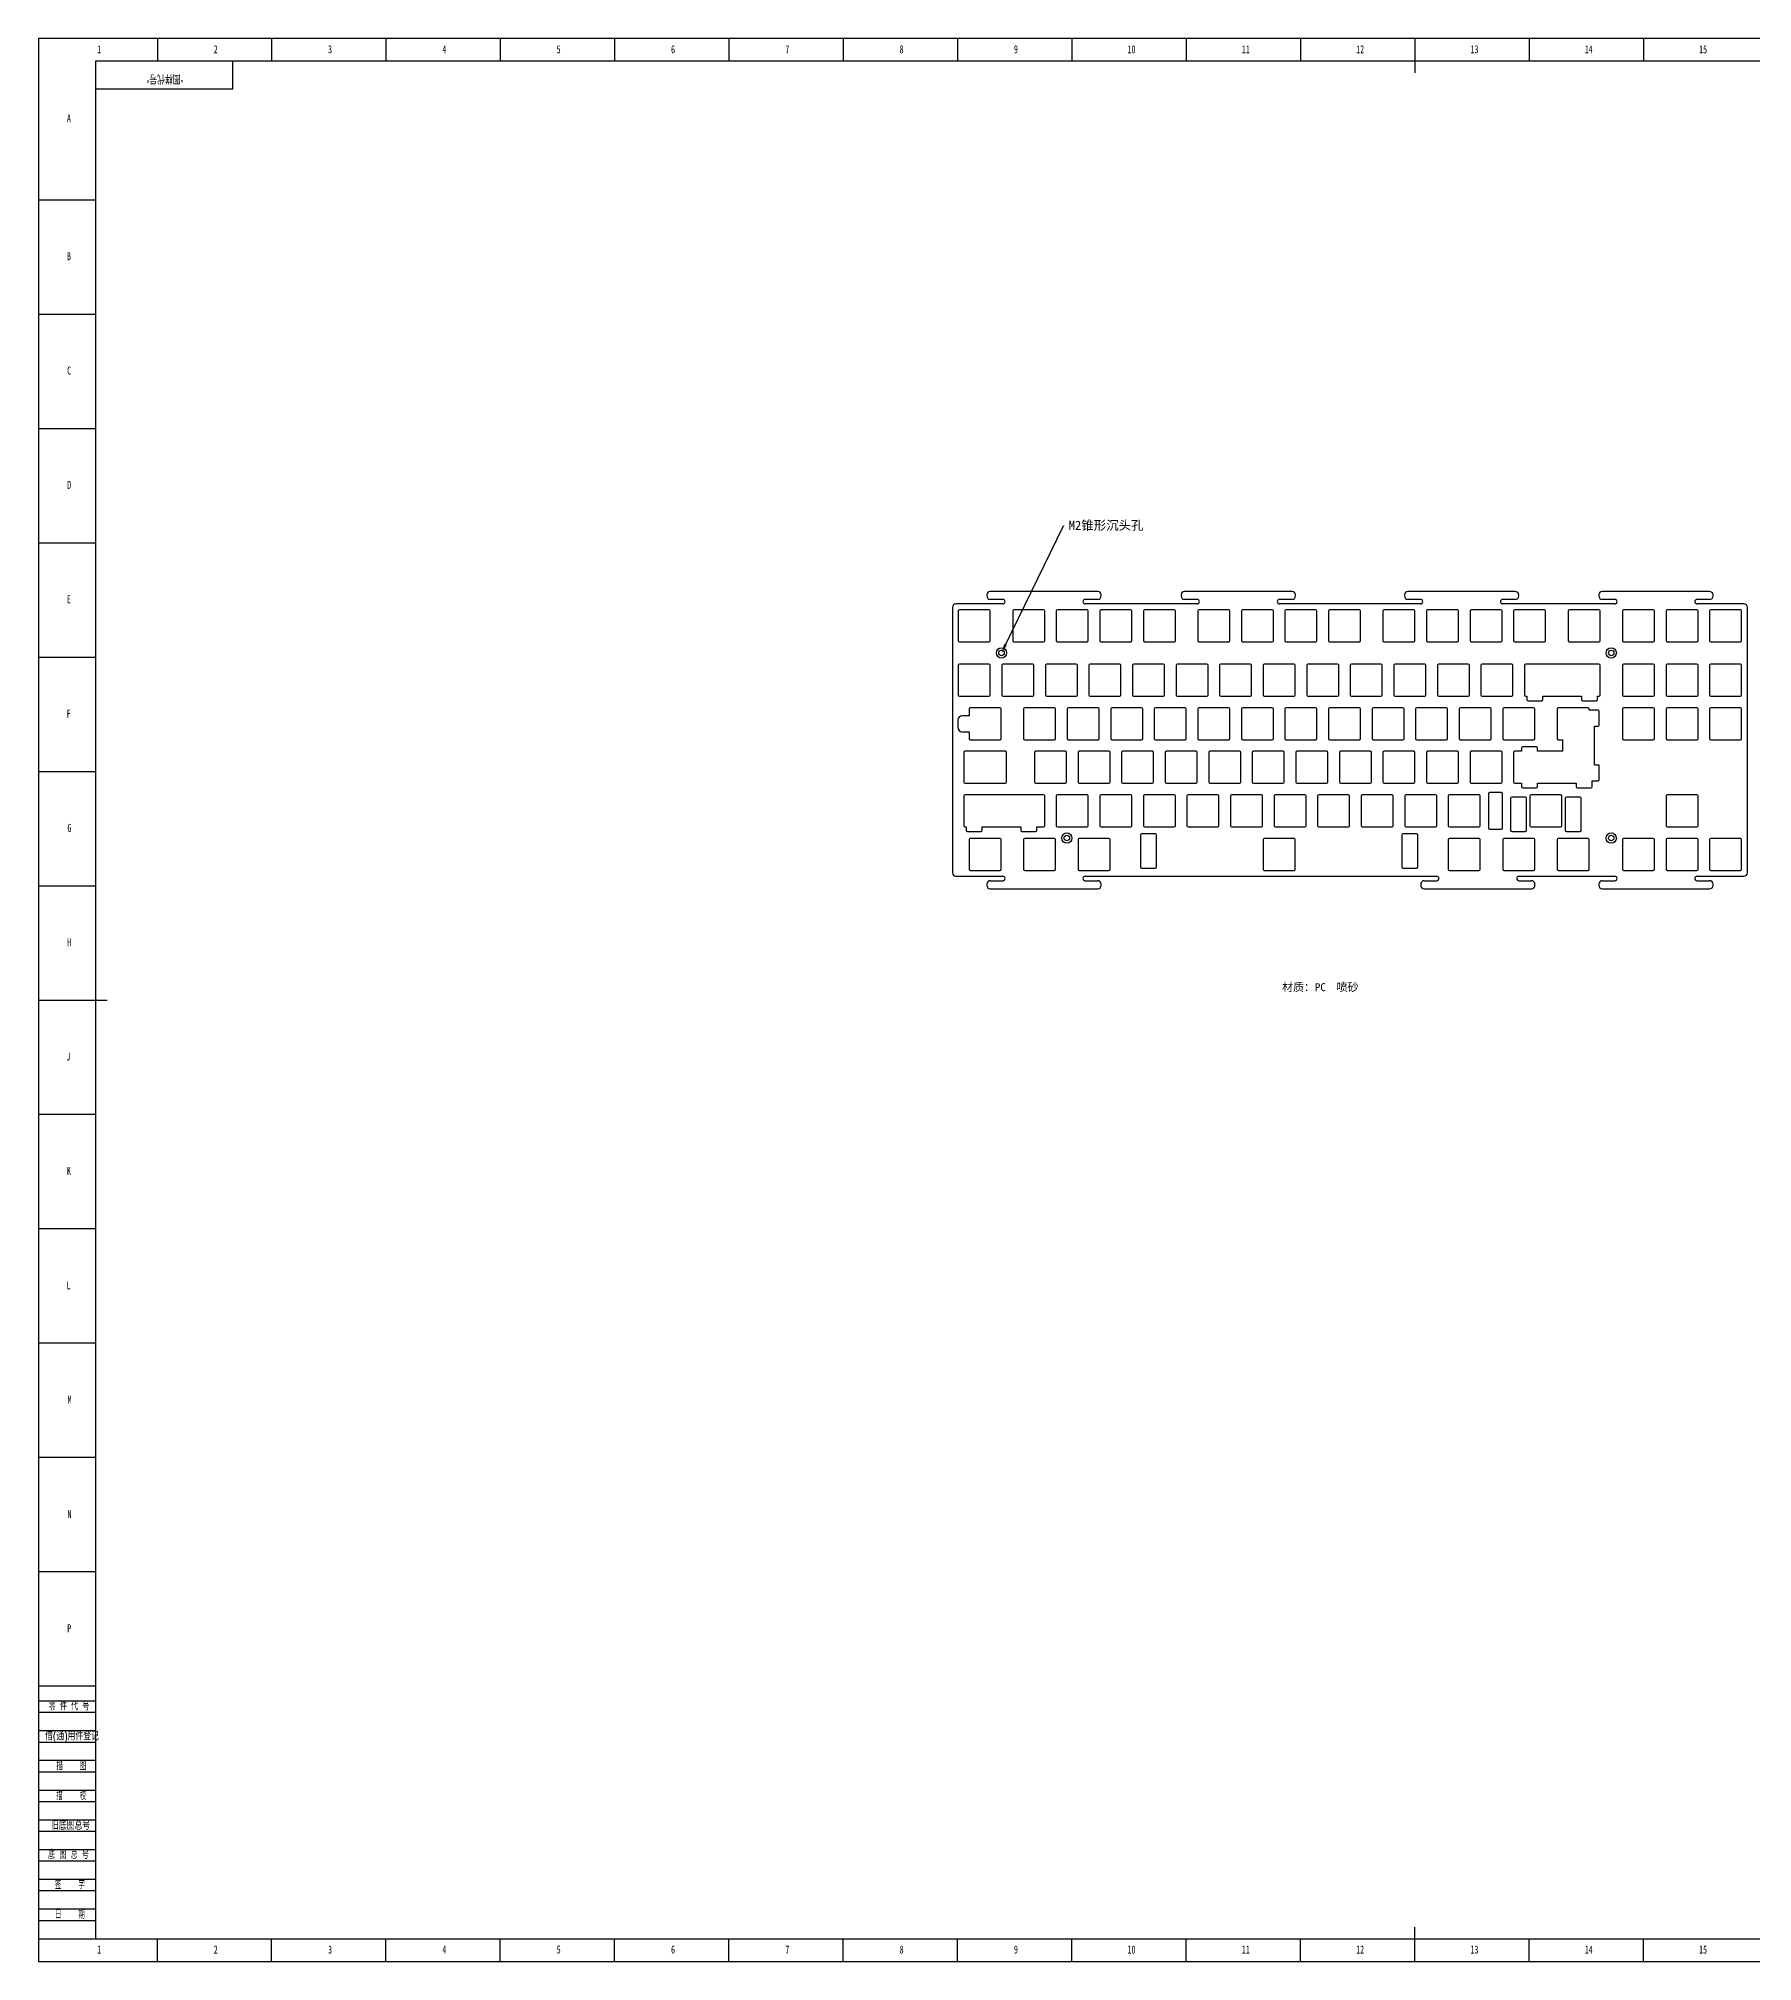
# Model space of a CAD drawing. Header units: millimetres. Extents: x 0 to 1189, y 0 to 841.
# Drawn here: x 0 to 750, y 0 to 841 of the extents above; entities that cross this region are included whole.
import ezdxf
from ezdxf import colors
from ezdxf.entities.mleader import LeaderData, LeaderLine
from ezdxf.math import Vec2, Vec3

# ---------------------------------------------------------------- set-up
doc = ezdxf.new("R2010")
doc.units = ezdxf.units.MM
for name, color, linetype in [('10', 7, 'Continuous'), ('5', 7, 'Continuous'), ('9', 7, 'Continuous'), ('SLD-0', 7, 'Continuous')]:
    doc.layers.add(name, color=color, linetype=linetype)
doc.styles.add('SLDTEXTSTYLE0', font='TXT', dxfattribs={"width": 0.7, "bigfont": 'bigfont'})
doc.styles.add('SLDTEXTSTYLE2', font='TXT', dxfattribs={"width": 0.614286, "bigfont": 'bigfont'})
doc.styles.add('SLDTEXTSTYLE4', font='TXT', dxfattribs={"width": 0.566667, "bigfont": 'bigfont'})
doc.styles.add('SLDTEXTSTYLE5', font='TXT', dxfattribs={"width": 0.7})

msp = doc.modelspace()

# ---------------------------------------------------------------- linework, layer by layer
at = {"color": 7, "linetype": 'Continuous', "lineweight": 25}
for p, q in [((414.8, 597.69), (414.8, 597.19)), ((463.3, 599.19), (416.3, 599.19)), ((464.8, 597.19), (464.8, 597.69)), ((499.8, 597.69), (499.8, 597.19)), ((548.3, 599.19), (501.3, 599.19)), ((549.8, 597.19), (549.8, 597.69)), ((597.46, 597.69), (597.46, 597.19)), ((645.96, 599.19), (598.96, 599.19)), ((647.46, 597.19), (647.46, 597.69)), ((682.46, 597.69), (682.46, 597.19)), ((730.96, 599.19), (683.96, 599.19)), ((732.46, 597.19), (732.46, 597.69)), ((399.8, 592.21), (399.8, 476.15)), ((421.81, 593.71), (401.3, 593.71)), ((402.32, 590.69), (402.32, 577.69)), ((415.82, 591.19), (402.82, 591.19)), ((421.81, 595.69), (416.3, 595.69)), ((416.32, 577.69), (416.32, 590.69)), ((426.13, 590.69), (426.13, 577.69)), ((439.63, 591.19), (426.63, 591.19)), ((440.13, 577.69), (440.13, 590.69)), ((445.18, 590.69), (445.18, 577.69)), ((458.68, 591.19), (445.68, 591.19)), ((463.3, 595.69), (457.79, 595.69)), ((506.81, 593.71), (457.79, 593.71)), ((459.18, 577.69), (459.18, 590.69)), ((464.23, 590.69), (464.23, 577.69)), ((477.73, 591.19), (464.73, 591.19)), ((478.23, 577.69), (478.23, 590.69)), ((483.28, 590.69), (483.28, 577.69)), ((496.78, 591.19), (483.78, 591.19)), ((497.28, 577.69), (497.28, 590.69)), ((506.81, 595.69), (501.3, 595.69)), ((507.1, 590.69), (507.1, 577.69)), ((520.6, 591.19), (507.6, 591.19)), ((521.1, 577.69), (521.1, 590.69)), ((526.15, 590.69), (526.15, 577.69)), ((539.65, 591.19), (526.65, 591.19)), ((540.15, 577.69), (540.15, 590.69)), ((548.3, 595.69), (542.79, 595.69)), ((604.47, 593.71), (542.79, 593.71)), ((545.2, 590.69), (545.2, 577.69)), ((558.7, 591.19), (545.7, 591.19)), ((559.2, 577.69), (559.2, 590.69)), ((564.25, 590.69), (564.25, 577.69)), ((577.75, 591.19), (564.75, 591.19)), ((578.25, 577.69), (578.25, 590.69)), ((588.06, 590.69), (588.06, 577.69)), ((601.56, 591.19), (588.56, 591.19)), ((604.47, 595.69), (598.96, 595.69)), ((602.06, 577.69), (602.06, 590.69)), ((607.11, 590.69), (607.11, 577.69)), ((620.61, 591.19), (607.61, 591.19)), ((621.11, 577.69), (621.11, 590.69)), ((626.16, 590.69), (626.16, 577.69)), ((639.66, 591.19), (626.66, 591.19)), ((640.16, 577.69), (640.16, 590.69)), ((645.96, 595.69), (640.45, 595.69)), ((689.47, 593.71), (640.45, 593.71)), ((645.21, 590.69), (645.21, 577.69)), ((658.71, 591.19), (645.71, 591.19)), ((659.21, 577.69), (659.21, 590.69)), ((669.02, 590.69), (669.02, 577.69)), ((682.52, 591.19), (669.52, 591.19)), ((683.02, 577.69), (683.02, 590.69)), ((689.47, 595.69), (683.96, 595.69)), ((692.83, 590.69), (692.83, 577.69)), ((706.33, 591.19), (693.33, 591.19)), ((706.83, 577.69), (706.83, 590.69)), ((711.88, 590.69), (711.88, 577.69)), ((725.38, 591.19), (712.38, 591.19)), ((730.96, 595.69), (725.45, 595.69)), ((745.96, 593.71), (725.45, 593.71)), ((725.88, 577.69), (725.88, 590.69)), ((730.93, 590.69), (730.93, 577.69)), ((744.43, 591.19), (731.43, 591.19)), ((744.93, 577.69), (744.93, 590.69)), ((747.46, 476.15), (747.46, 592.21)), ((402.82, 577.19), (415.82, 577.19)), ((426.63, 577.19), (439.63, 577.19)), ((445.68, 577.19), (458.68, 577.19)), ((464.73, 577.19), (477.73, 577.19)), ((483.78, 577.19), (496.78, 577.19)), ((507.6, 577.19), (520.6, 577.19)), ((526.65, 577.19), (539.65, 577.19)), ((545.7, 577.19), (558.7, 577.19)), ((564.75, 577.19), (577.75, 577.19)), ((588.56, 577.19), (601.56, 577.19)), ((607.61, 577.19), (620.61, 577.19)), ((626.66, 577.19), (639.66, 577.19)), ((645.71, 577.19), (658.71, 577.19)), ((669.52, 577.19), (682.52, 577.19)), ((693.33, 577.19), (706.33, 577.19)), ((712.38, 577.19), (725.38, 577.19)), ((731.43, 577.19), (744.43, 577.19)), ((402.32, 566.88), (402.32, 553.88)), ((415.82, 567.38), (402.82, 567.38)), ((416.32, 553.88), (416.32, 566.88)), ((421.37, 566.88), (421.37, 553.88)), ((434.87, 567.38), (421.87, 567.38)), ((435.37, 553.88), (435.37, 566.88)), ((440.42, 566.88), (440.42, 553.88)), ((453.92, 567.38), (440.92, 567.38)), ((454.42, 553.88), (454.42, 566.88)), ((459.47, 566.88), (459.47, 553.88)), ((472.97, 567.38), (459.97, 567.38)), ((473.47, 553.88), (473.47, 566.88)), ((478.52, 566.88), (478.52, 553.88)), ((492.02, 567.38), (479.02, 567.38)), ((492.52, 553.88), (492.52, 566.88)), ((497.57, 566.88), (497.57, 553.88)), ((511.07, 567.38), (498.07, 567.38)), ((511.57, 553.88), (511.57, 566.88)), ((516.62, 566.88), (516.62, 553.88)), ((530.12, 567.38), (517.12, 567.38)), ((530.62, 553.88), (530.62, 566.88)), ((535.67, 566.88), (535.67, 553.88)), ((549.17, 567.38), (536.17, 567.38)), ((549.67, 553.88), (549.67, 566.88)), ((554.72, 566.88), (554.72, 553.88)), ((568.22, 567.38), (555.22, 567.38)), ((568.72, 553.88), (568.72, 566.88)), ((573.77, 566.88), (573.77, 553.88)), ((587.27, 567.38), (574.27, 567.38)), ((587.77, 553.88), (587.77, 566.88)), ((592.82, 566.88), (592.82, 553.88)), ((606.32, 567.38), (593.32, 567.38)), ((606.82, 553.88), (606.82, 566.88)), ((611.87, 566.88), (611.87, 553.88)), ((625.37, 567.38), (612.37, 567.38)), ((625.87, 553.88), (625.87, 566.88)), ((630.92, 566.88), (630.92, 553.88)), ((644.42, 567.38), (631.42, 567.38)), ((644.92, 553.88), (644.92, 566.88)), ((649.97, 566.88), (649.97, 553.88)), ((682.52, 567.38), (650.47, 567.38)), ((683.02, 553.88), (683.02, 566.88)), ((692.83, 566.88), (692.83, 553.88)), ((706.33, 567.38), (693.33, 567.38)), ((706.83, 553.88), (706.83, 566.88)), ((711.88, 566.88), (711.88, 553.88)), ((725.38, 567.38), (712.38, 567.38)), ((725.88, 553.88), (725.88, 566.88)), ((730.93, 566.88), (730.93, 553.88)), ((744.43, 567.38), (731.43, 567.38)), ((744.93, 553.88), (744.93, 566.88)), ((402.82, 553.38), (415.82, 553.38)), ((407.08, 547.83), (407.08, 544.83)), ((420.58, 548.33), (407.58, 548.33)), ((421.08, 534.83), (421.08, 547.83)), ((421.87, 553.38), (434.87, 553.38)), ((430.9, 547.83), (430.9, 534.83)), ((444.4, 548.33), (431.4, 548.33)), ((440.92, 553.38), (453.92, 553.38)), ((444.9, 534.83), (444.9, 547.83)), ((449.95, 547.83), (449.95, 534.83)), ((463.45, 548.33), (450.45, 548.33)), ((459.97, 553.38), (472.97, 553.38)), ((463.95, 534.83), (463.95, 547.83)), ((469, 547.83), (469, 534.83)), ((482.5, 548.33), (469.5, 548.33)), ((479.02, 553.38), (492.02, 553.38)), ((483, 534.83), (483, 547.83)), ((488.05, 547.83), (488.05, 534.83)), ((501.55, 548.33), (488.55, 548.33)), ((498.07, 553.38), (511.07, 553.38)), ((502.05, 534.83), (502.05, 547.83)), ((507.1, 547.83), (507.1, 534.83)), ((520.6, 548.33), (507.6, 548.33)), ((517.12, 553.38), (530.12, 553.38)), ((521.1, 534.83), (521.1, 547.83)), ((526.15, 547.83), (526.15, 534.83)), ((539.65, 548.33), (526.65, 548.33)), ((536.17, 553.38), (549.17, 553.38)), ((540.15, 534.83), (540.15, 547.83)), ((545.2, 547.83), (545.2, 534.83)), ((558.7, 548.33), (545.7, 548.33)), ((555.22, 553.38), (568.22, 553.38)), ((559.2, 534.83), (559.2, 547.83)), ((564.25, 547.83), (564.25, 534.83)), ((577.75, 548.33), (564.75, 548.33)), ((574.27, 553.38), (587.27, 553.38)), ((578.25, 534.83), (578.25, 547.83)), ((583.3, 547.83), (583.3, 534.83)), ((596.8, 548.33), (583.8, 548.33)), ((593.32, 553.38), (606.32, 553.38)), ((597.3, 534.83), (597.3, 547.83)), ((602.35, 547.83), (602.35, 534.83)), ((615.85, 548.33), (602.85, 548.33)), ((612.37, 553.38), (625.37, 553.38)), ((616.35, 534.83), (616.35, 547.83)), ((621.4, 547.83), (621.4, 534.83)), ((634.9, 548.33), (621.9, 548.33)), ((631.42, 553.38), (644.42, 553.38)), ((635.4, 534.83), (635.4, 547.83)), ((640.45, 547.83), (640.45, 534.83)), ((653.95, 548.33), (640.95, 548.33)), ((650.47, 553.38), (651.06, 553.38)), ((651.06, 553.38), (651.06, 551.88)), ((651.56, 551.38), (657.56, 551.38)), ((654.45, 534.83), (654.45, 547.83)), ((658.06, 551.88), (658.06, 553.38)), ((658.06, 553.38), (674.93, 553.38)), ((664.26, 547.83), (664.26, 534.83)), ((677.76, 548.33), (664.76, 548.33)), ((674.93, 553.38), (674.93, 551.88)), ((675.43, 551.38), (681.43, 551.38)), ((678.26, 547.24), (678.26, 547.83)), ((682.14, 547.24), (678.26, 547.24)), ((681.93, 551.88), (681.93, 553.38)), ((681.93, 553.38), (682.52, 553.38)), ((682.64, 540.74), (682.64, 546.74)), ((692.83, 547.83), (692.83, 534.83)), ((693.33, 553.38), (706.33, 553.38)), ((706.33, 548.33), (693.33, 548.33)), ((706.83, 534.83), (706.83, 547.83)), ((711.88, 547.83), (711.88, 534.83)), ((712.38, 553.38), (725.38, 553.38)), ((725.38, 548.33), (712.38, 548.33)), ((725.88, 534.83), (725.88, 547.83)), ((730.93, 547.83), (730.93, 534.83)), ((731.43, 553.38), (744.43, 553.38)), ((744.43, 548.33), (731.43, 548.33)), ((744.93, 534.83), (744.93, 547.83)), ((402.08, 542.83), (402.08, 539.83)), ((407.08, 544.83), (404.08, 544.83)), ((680.64, 523.36), (680.64, 540.24)), ((680.64, 540.24), (682.14, 540.24)), ((404.08, 537.83), (407.08, 537.83)), ((407.08, 537.83), (407.08, 534.83)), ((407.58, 534.33), (420.58, 534.33)), ((431.4, 534.33), (444.4, 534.33)), ((450.45, 534.33), (463.45, 534.33)), ((469.5, 534.33), (482.5, 534.33)), ((488.55, 534.33), (501.55, 534.33)), ((507.6, 534.33), (520.6, 534.33)), ((526.65, 534.33), (539.65, 534.33)), ((545.7, 534.33), (558.7, 534.33)), ((564.75, 534.33), (577.75, 534.33)), ((583.8, 534.33), (596.8, 534.33)), ((602.85, 534.33), (615.85, 534.33)), ((621.9, 534.33), (634.9, 534.33)), ((640.95, 534.33), (653.95, 534.33)), ((648.68, 530.78), (648.68, 529.28)), ((655.18, 531.28), (649.18, 531.28)), ((655.68, 529.28), (655.68, 530.78)), ((664.76, 534.33), (666.64, 534.33)), ((666.64, 534.33), (666.64, 529.28)), ((693.33, 534.33), (706.33, 534.33)), ((712.38, 534.33), (725.38, 534.33)), ((731.43, 534.33), (744.43, 534.33)), ((404.7, 528.78), (404.7, 515.78)), ((422.96, 529.28), (405.2, 529.28)), ((423.46, 515.78), (423.46, 528.78)), ((435.66, 528.78), (435.66, 515.78)), ((449.16, 529.28), (436.16, 529.28)), ((449.66, 515.78), (449.66, 528.78)), ((454.71, 528.78), (454.71, 515.78)), ((468.21, 529.28), (455.21, 529.28)), ((468.71, 515.78), (468.71, 528.78)), ((473.76, 528.78), (473.76, 515.78)), ((487.26, 529.28), (474.26, 529.28)), ((487.76, 515.78), (487.76, 528.78)), ((492.81, 528.78), (492.81, 515.78)), ((506.31, 529.28), (493.31, 529.28)), ((506.81, 515.78), (506.81, 528.78)), ((511.86, 528.78), (511.86, 515.78)), ((525.36, 529.28), (512.36, 529.28)), ((525.86, 515.78), (525.86, 528.78)), ((530.91, 528.78), (530.91, 515.78)), ((544.41, 529.28), (531.41, 529.28)), ((544.91, 515.78), (544.91, 528.78)), ((549.96, 528.78), (549.96, 515.78)), ((563.46, 529.28), (550.46, 529.28)), ((563.96, 515.78), (563.96, 528.78)), ((569.01, 528.78), (569.01, 515.78)), ((582.51, 529.28), (569.51, 529.28)), ((583.01, 515.78), (583.01, 528.78)), ((588.06, 528.78), (588.06, 515.78)), ((601.56, 529.28), (588.56, 529.28)), ((602.06, 515.78), (602.06, 528.78)), ((607.11, 528.78), (607.11, 515.78)), ((620.61, 529.28), (607.61, 529.28)), ((621.11, 515.78), (621.11, 528.78)), ((626.16, 528.78), (626.16, 515.78)), ((639.66, 529.28), (626.66, 529.28)), ((640.16, 515.78), (640.16, 528.78)), ((645.21, 528.78), (645.21, 515.78)), ((648.68, 529.28), (645.71, 529.28)), ((666.64, 529.28), (655.68, 529.28)), ((680.64, 523.36), (682.14, 523.36)), ((682.64, 516.86), (682.64, 522.86)), ((405.2, 515.28), (422.96, 515.28)), ((436.16, 515.28), (449.16, 515.28)), ((455.21, 515.28), (468.21, 515.28)), ((474.26, 515.28), (487.26, 515.28)), ((493.31, 515.28), (506.31, 515.28)), ((512.36, 515.28), (525.36, 515.28)), ((531.41, 515.28), (544.41, 515.28)), ((550.46, 515.28), (563.46, 515.28)), ((569.51, 515.28), (582.51, 515.28)), ((588.56, 515.28), (601.56, 515.28)), ((607.61, 515.28), (620.61, 515.28)), ((626.66, 515.28), (639.66, 515.28)), ((645.71, 515.28), (648.68, 515.28)), ((648.68, 515.28), (648.68, 513.78)), ((649.18, 513.28), (655.18, 513.28)), ((655.68, 513.78), (655.68, 515.28)), ((655.68, 515.28), (672.55, 515.28)), ((672.55, 515.28), (672.55, 513.78)), ((673.05, 513.28), (679.05, 513.28)), ((679.55, 513.78), (679.55, 516.36)), ((679.55, 516.36), (682.14, 516.36)), ((404.7, 509.73), (404.7, 496.73)), ((439.63, 510.23), (405.2, 510.23)), ((440.13, 496.73), (440.13, 509.73)), ((445.18, 509.73), (445.18, 496.73)), ((458.68, 510.23), (445.68, 510.23)), ((459.18, 496.73), (459.18, 509.73)), ((464.23, 509.73), (464.23, 496.73)), ((477.73, 510.23), (464.73, 510.23)), ((478.23, 496.73), (478.23, 509.73)), ((483.28, 509.73), (483.28, 496.73)), ((496.78, 510.23), (483.78, 510.23)), ((497.28, 496.73), (497.28, 509.73)), ((502.33, 509.73), (502.33, 496.73)), ((515.83, 510.23), (502.83, 510.23)), ((516.33, 496.73), (516.33, 509.73)), ((521.38, 509.73), (521.38, 496.73)), ((534.88, 510.23), (521.88, 510.23)), ((535.38, 496.73), (535.38, 509.73)), ((540.43, 509.73), (540.43, 496.73)), ((553.93, 510.23), (540.93, 510.23)), ((554.43, 496.73), (554.43, 509.73)), ((559.48, 509.73), (559.48, 496.73)), ((572.98, 510.23), (559.98, 510.23)), ((573.48, 496.73), (573.48, 509.73)), ((578.53, 509.73), (578.53, 496.73)), ((592.03, 510.23), (579.03, 510.23)), ((592.53, 496.73), (592.53, 509.73)), ((597.58, 509.73), (597.58, 496.73)), ((611.08, 510.23), (598.08, 510.23)), ((611.58, 496.73), (611.58, 509.73)), ((616.63, 509.73), (616.63, 496.73)), ((630.13, 510.23), (617.13, 510.23)), ((630.63, 496.73), (630.63, 509.73)), ((634.18, 510.73), (634.18, 495.73)), ((639.87, 511.23), (634.68, 511.23)), ((640.37, 495.73), (640.37, 510.73)), ((643.91, 508.73), (643.91, 494.73)), ((650.41, 509.23), (644.41, 509.23)), ((650.91, 494.73), (650.91, 508.73)), ((652.35, 509.73), (652.35, 496.73)), ((665.85, 510.23), (652.85, 510.23)), ((666.35, 496.73), (666.35, 509.73)), ((667.79, 508.73), (667.79, 494.73)), ((674.29, 509.23), (668.29, 509.23)), ((674.79, 494.73), (674.79, 508.73)), ((711.88, 509.73), (711.88, 496.73)), ((725.38, 510.23), (712.38, 510.23)), ((725.88, 496.73), (725.88, 509.73)), ((405.2, 496.23), (405.79, 496.23)), ((405.79, 496.23), (405.79, 494.73)), ((412.79, 494.73), (412.79, 496.23)), ((412.79, 496.23), (429.67, 496.23)), ((429.67, 496.23), (429.67, 494.73)), ((436.67, 494.73), (436.67, 496.23)), ((436.67, 496.23), (439.63, 496.23)), ((445.68, 496.23), (458.68, 496.23)), ((464.73, 496.23), (477.73, 496.23)), ((483.78, 496.23), (496.78, 496.23)), ((502.83, 496.23), (515.83, 496.23)), ((521.88, 496.23), (534.88, 496.23)), ((540.93, 496.23), (553.93, 496.23)), ((559.98, 496.23), (572.98, 496.23)), ((579.03, 496.23), (592.03, 496.23)), ((598.08, 496.23), (611.08, 496.23)), ((617.13, 496.23), (630.13, 496.23)), ((652.85, 496.23), (665.85, 496.23)), ((712.38, 496.23), (725.38, 496.23)), ((406.29, 494.23), (412.29, 494.23)), ((407.08, 490.68), (407.08, 477.68)), ((420.58, 491.18), (407.58, 491.18)), ((421.08, 477.68), (421.08, 490.68)), ((430.17, 494.23), (436.17, 494.23)), ((430.9, 490.68), (430.9, 477.68)), ((444.4, 491.18), (431.4, 491.18)), ((444.9, 477.68), (444.9, 490.68)), ((454.71, 490.68), (454.71, 477.68)), ((468.21, 491.18), (455.21, 491.18)), ((468.71, 477.68), (468.71, 490.68)), ((482.02, 492.68), (482.02, 478.68)), ((488.52, 493.18), (482.52, 493.18)), ((489.02, 478.68), (489.02, 492.68)), ((535.67, 490.68), (535.67, 477.68)), ((549.17, 491.18), (536.17, 491.18)), ((549.67, 477.68), (549.67, 490.68)), ((596.32, 492.68), (596.32, 478.68)), ((602.82, 493.18), (596.82, 493.18)), ((603.32, 478.68), (603.32, 492.68)), ((616.63, 490.68), (616.63, 477.68)), ((630.13, 491.18), (617.13, 491.18)), ((630.63, 477.68), (630.63, 490.68)), ((634.68, 495.23), (639.87, 495.23)), ((640.45, 490.68), (640.45, 477.68)), ((653.95, 491.18), (640.95, 491.18)), ((644.41, 494.23), (650.41, 494.23)), ((654.45, 477.68), (654.45, 490.68)), ((664.26, 490.68), (664.26, 477.68)), ((677.76, 491.18), (664.76, 491.18)), ((668.29, 494.23), (674.29, 494.23)), ((678.26, 477.68), (678.26, 490.68)), ((692.83, 490.68), (692.83, 477.68)), ((706.33, 491.18), (693.33, 491.18)), ((706.83, 477.68), (706.83, 490.68)), ((711.88, 490.68), (711.88, 477.68)), ((725.38, 491.18), (712.38, 491.18)), ((725.88, 477.68), (725.88, 490.68)), ((730.93, 490.68), (730.93, 477.68)), ((744.43, 491.18), (731.43, 491.18)), ((744.93, 477.68), (744.93, 490.68)), ((401.3, 474.65), (421.81, 474.65)), ((407.58, 477.18), (420.58, 477.18)), ((414.8, 471.17), (414.8, 470.67)), ((416.3, 472.67), (421.81, 472.67)), ((431.4, 477.18), (444.4, 477.18)), ((455.21, 477.18), (468.21, 477.18)), ((457.79, 474.65), (611.58, 474.65)), ((457.79, 472.67), (463.3, 472.67)), ((464.8, 470.67), (464.8, 471.17)), ((482.52, 478.18), (488.52, 478.18)), ((536.17, 477.18), (549.17, 477.18)), ((596.82, 478.18), (602.82, 478.18)), ((604.57, 471.17), (604.57, 470.67)), ((606.07, 472.67), (611.58, 472.67)), ((617.13, 477.18), (630.13, 477.18)), ((640.95, 477.18), (653.95, 477.18)), ((647.56, 474.65), (689.47, 474.65)), ((647.56, 472.67), (653.07, 472.67)), ((654.57, 470.67), (654.57, 471.17)), ((664.76, 477.18), (677.76, 477.18)), ((682.46, 471.17), (682.46, 470.67)), ((683.96, 472.67), (689.47, 472.67)), ((693.33, 477.18), (706.33, 477.18)), ((712.38, 477.18), (725.38, 477.18)), ((725.45, 474.65), (745.96, 474.65)), ((725.45, 472.67), (730.96, 472.67)), ((731.43, 477.18), (744.43, 477.18)), ((732.46, 470.67), (732.46, 471.17)), ((416.3, 469.17), (463.3, 469.17)), ((606.07, 469.17), (653.07, 469.17)), ((683.96, 469.17), (730.96, 469.17))]:
    msp.add_line(p, q, dxfattribs=at)
at = {"color": 4, "linetype": 'Continuous', "lineweight": 25}
for centre, radius in [((421.23, 572.28), 2.25), ((421.23, 572.28), 1.2), ((687.93, 572.28), 2.25), ((687.93, 572.28), 1.2), ((449.8, 491.33), 2.25), ((449.8, 491.33), 1.2), ((687.93, 491.33), 2.25), ((687.93, 491.33), 1.2)]:
    msp.add_circle(centre, radius, dxfattribs=at)
at = {"color": 7, "linetype": 'Continuous', "lineweight": 25}
for centre, radius, start, end in [((416.3, 597.69), 1.5, 90, 180), ((416.3, 597.19), 1.5, 180, 270), ((463.3, 597.69), 1.5, 0, 90), ((463.3, 597.19), 1.5, 270, 0), ((501.3, 597.69), 1.5, 90, 180), ((501.3, 597.19), 1.5, 180, 270), ((548.3, 597.69), 1.5, 0, 90), ((548.3, 597.19), 1.5, 270, 0), ((598.96, 597.69), 1.5, 90, 180), ((598.96, 597.19), 1.5, 180, 270), ((645.96, 597.69), 1.5, 0, 90), ((645.96, 597.19), 1.5, 270, 0), ((683.96, 597.69), 1.5, 90, 180), ((683.96, 597.19), 1.5, 180, 270), ((730.96, 597.69), 1.5, 0, 90), ((730.96, 597.19), 1.5, 270, 0), ((401.3, 592.21), 1.5, 90, 180), ((402.82, 590.69), 0.5, 90, 180), ((415.82, 590.69), 0.5, 0, 90), ((421.81, 594.7), 0.99, 0, 90), ((421.81, 594.7), 0.99, 270, 0), ((426.63, 590.69), 0.5, 90, 180), ((439.63, 590.69), 0.5, 0, 90), ((445.68, 590.69), 0.5, 90, 180), ((457.79, 594.7), 0.99, 90, 180), ((457.79, 594.7), 0.99, 180, 270), ((458.68, 590.69), 0.5, 0, 90), ((464.73, 590.69), 0.5, 90, 180), ((477.73, 590.69), 0.5, 0, 90), ((483.78, 590.69), 0.5, 90, 180), ((496.78, 590.69), 0.5, 0, 90), ((506.81, 594.7), 0.99, 0, 90), ((506.81, 594.7), 0.99, 270, 0), ((507.6, 590.69), 0.5, 90, 180), ((520.6, 590.69), 0.5, 0, 90), ((526.65, 590.69), 0.5, 90, 180), ((539.65, 590.69), 0.5, 0, 90), ((542.79, 594.7), 0.99, 90, 180), ((542.79, 594.7), 0.99, 180, 270), ((545.7, 590.69), 0.5, 90, 180), ((558.7, 590.69), 0.5, 0, 90), ((564.75, 590.69), 0.5, 90, 180), ((577.75, 590.69), 0.5, 0, 90), ((588.56, 590.69), 0.5, 90, 180), ((601.56, 590.69), 0.5, 0, 90), ((604.47, 594.7), 0.99, 0, 90), ((604.47, 594.7), 0.99, 270, 0), ((607.61, 590.69), 0.5, 90, 180), ((620.61, 590.69), 0.5, 0, 90), ((626.66, 590.69), 0.5, 90, 180), ((640.45, 594.7), 0.99, 90, 180), ((640.45, 594.7), 0.99, 180, 270), ((639.66, 590.69), 0.5, 0, 90), ((645.71, 590.69), 0.5, 90, 180), ((658.71, 590.69), 0.5, 0, 90), ((669.52, 590.69), 0.5, 90, 180), ((682.52, 590.69), 0.5, 0, 90), ((689.47, 594.7), 0.99, 0, 90), ((689.47, 594.7), 0.99, 270, 0), ((693.33, 590.69), 0.5, 90, 180), ((706.33, 590.69), 0.5, 0, 90), ((712.38, 590.69), 0.5, 90, 180), ((725.45, 594.7), 0.99, 90, 180), ((725.45, 594.7), 0.99, 180, 270), ((725.38, 590.69), 0.5, 0, 90), ((731.43, 590.69), 0.5, 90, 180), ((744.43, 590.69), 0.5, 0, 90), ((745.96, 592.21), 1.5, 0, 90), ((402.82, 577.69), 0.5, 180, 270), ((415.82, 577.69), 0.5, 270, 0), ((426.63, 577.69), 0.5, 180, 270), ((439.63, 577.69), 0.5, 270, 0), ((445.68, 577.69), 0.5, 180, 270), ((458.68, 577.69), 0.5, 270, 0), ((464.73, 577.69), 0.5, 180, 270), ((477.73, 577.69), 0.5, 270, 0), ((483.78, 577.69), 0.5, 180, 270), ((496.78, 577.69), 0.5, 270, 0), ((507.6, 577.69), 0.5, 180, 270), ((520.6, 577.69), 0.5, 270, 0), ((526.65, 577.69), 0.5, 180, 270), ((539.65, 577.69), 0.5, 270, 0), ((545.7, 577.69), 0.5, 180, 270), ((558.7, 577.69), 0.5, 270, 0), ((564.75, 577.69), 0.5, 180, 270), ((577.75, 577.69), 0.5, 270, 0), ((588.56, 577.69), 0.5, 180, 270), ((601.56, 577.69), 0.5, 270, 0), ((607.61, 577.69), 0.5, 180, 270), ((620.61, 577.69), 0.5, 270, 0), ((626.66, 577.69), 0.5, 180, 270), ((639.66, 577.69), 0.5, 270, 0), ((645.71, 577.69), 0.5, 180, 270), ((658.71, 577.69), 0.5, 270, 0), ((669.52, 577.69), 0.5, 180, 270), ((682.52, 577.69), 0.5, 270, 0), ((693.33, 577.69), 0.5, 180, 270), ((706.33, 577.69), 0.5, 270, 0), ((712.38, 577.69), 0.5, 180, 270), ((725.38, 577.69), 0.5, 270, 0), ((731.43, 577.69), 0.5, 180, 270), ((744.43, 577.69), 0.5, 270, 0), ((402.82, 566.88), 0.5, 90, 180), ((415.82, 566.88), 0.5, 0, 90), ((421.87, 566.88), 0.5, 90, 180), ((434.87, 566.88), 0.5, 0, 90), ((440.92, 566.88), 0.5, 90, 180), ((453.92, 566.88), 0.5, 0, 90), ((459.97, 566.88), 0.5, 90, 180), ((472.97, 566.88), 0.5, 0, 90), ((479.02, 566.88), 0.5, 90, 180), ((492.02, 566.88), 0.5, 0, 90), ((498.07, 566.88), 0.5, 90, 180), ((511.07, 566.88), 0.5, 0, 90), ((517.12, 566.88), 0.5, 90, 180), ((530.12, 566.88), 0.5, 0, 90), ((536.17, 566.88), 0.5, 90, 180), ((549.17, 566.88), 0.5, 0, 90), ((555.22, 566.88), 0.5, 90, 180), ((568.22, 566.88), 0.5, 0, 90), ((574.27, 566.88), 0.5, 90, 180), ((587.27, 566.88), 0.5, 0, 90), ((593.32, 566.88), 0.5, 90, 180), ((606.32, 566.88), 0.5, 0, 90), ((612.37, 566.88), 0.5, 90, 180), ((625.37, 566.88), 0.5, 0, 90), ((631.42, 566.88), 0.5, 90, 180), ((644.42, 566.88), 0.5, 0, 90), ((650.47, 566.88), 0.5, 90, 180), ((682.52, 566.88), 0.5, 0, 90), ((693.33, 566.88), 0.5, 90, 180), ((706.33, 566.88), 0.5, 0, 90), ((712.38, 566.88), 0.5, 90, 180), ((725.38, 566.88), 0.5, 0, 90), ((731.43, 566.88), 0.5, 90, 180), ((744.43, 566.88), 0.5, 0, 90), ((402.82, 553.88), 0.5, 180, 270), ((407.58, 547.83), 0.5, 90, 180), ((415.82, 553.88), 0.5, 270, 0), ((420.58, 547.83), 0.5, 0, 90), ((421.87, 553.88), 0.5, 180, 270), ((431.4, 547.83), 0.5, 90, 180), ((434.87, 553.88), 0.5, 270, 0), ((440.92, 553.88), 0.5, 180, 270), ((444.4, 547.83), 0.5, 0, 90), ((450.45, 547.83), 0.5, 90, 180), ((453.92, 553.88), 0.5, 270, 0), ((459.97, 553.88), 0.5, 180, 270), ((463.45, 547.83), 0.5, 0, 90), ((469.5, 547.83), 0.5, 90, 180), ((472.97, 553.88), 0.5, 270, 0), ((479.02, 553.88), 0.5, 180, 270), ((482.5, 547.83), 0.5, 0, 90), ((488.55, 547.83), 0.5, 90, 180), ((492.02, 553.88), 0.5, 270, 0), ((498.07, 553.88), 0.5, 180, 270), ((501.55, 547.83), 0.5, 0, 90), ((507.6, 547.83), 0.5, 90, 180), ((511.07, 553.88), 0.5, 270, 0), ((517.12, 553.88), 0.5, 180, 270), ((520.6, 547.83), 0.5, 0, 90), ((526.65, 547.83), 0.5, 90, 180), ((530.12, 553.88), 0.5, 270, 0), ((536.17, 553.88), 0.5, 180, 270), ((539.65, 547.83), 0.5, 0, 90), ((545.7, 547.83), 0.5, 90, 180), ((549.17, 553.88), 0.5, 270, 0), ((555.22, 553.88), 0.5, 180, 270), ((558.7, 547.83), 0.5, 0, 90), ((564.75, 547.83), 0.5, 90, 180), ((568.22, 553.88), 0.5, 270, 0), ((574.27, 553.88), 0.5, 180, 270), ((577.75, 547.83), 0.5, 0, 90), ((583.8, 547.83), 0.5, 90, 180), ((587.27, 553.88), 0.5, 270, 0), ((593.32, 553.88), 0.5, 180, 270), ((596.8, 547.83), 0.5, 0, 90), ((602.85, 547.83), 0.5, 90, 180), ((606.32, 553.88), 0.5, 270, 0), ((612.37, 553.88), 0.5, 180, 270), ((615.85, 547.83), 0.5, 0, 90), ((621.9, 547.83), 0.5, 90, 180), ((625.37, 553.88), 0.5, 270, 0), ((631.42, 553.88), 0.5, 180, 270), ((634.9, 547.83), 0.5, 0, 90), ((640.95, 547.83), 0.5, 90, 180), ((644.42, 553.88), 0.5, 270, 0), ((650.47, 553.88), 0.5, 180, 270), ((651.56, 551.88), 0.5, 180, 270), ((653.95, 547.83), 0.5, 0, 90), ((657.56, 551.88), 0.5, 270, 0), ((664.76, 547.83), 0.5, 90, 180), ((675.43, 551.88), 0.5, 180, 270), ((677.76, 547.83), 0.5, 0, 90), ((681.43, 551.88), 0.5, 270, 0), ((682.14, 546.74), 0.5, 0, 90), ((682.52, 553.88), 0.5, 270, 0), ((693.33, 553.88), 0.5, 180, 270), ((693.33, 547.83), 0.5, 90, 180), ((706.33, 553.88), 0.5, 270, 0), ((706.33, 547.83), 0.5, 0, 90), ((712.38, 553.88), 0.5, 180, 270), ((712.38, 547.83), 0.5, 90, 180), ((725.38, 553.88), 0.5, 270, 0), ((725.38, 547.83), 0.5, 0, 90), ((731.43, 553.88), 0.5, 180, 270), ((731.43, 547.83), 0.5, 90, 180), ((744.43, 553.88), 0.5, 270, 0), ((744.43, 547.83), 0.5, 0, 90), ((404.08, 542.83), 2, 90, 180), ((404.08, 539.83), 2, 180, 270), ((682.14, 540.74), 0.5, 270, 0), ((407.58, 534.83), 0.5, 180, 270), ((420.58, 534.83), 0.5, 270, 0), ((431.4, 534.83), 0.5, 180, 270), ((444.4, 534.83), 0.5, 270, 0), ((450.45, 534.83), 0.5, 180, 270), ((463.45, 534.83), 0.5, 270, 0), ((469.5, 534.83), 0.5, 180, 270), ((482.5, 534.83), 0.5, 270, 0), ((488.55, 534.83), 0.5, 180, 270), ((501.55, 534.83), 0.5, 270, 0), ((507.6, 534.83), 0.5, 180, 270), ((520.6, 534.83), 0.5, 270, 0), ((526.65, 534.83), 0.5, 180, 270), ((539.65, 534.83), 0.5, 270, 0), ((545.7, 534.83), 0.5, 180, 270), ((558.7, 534.83), 0.5, 270, 0), ((564.75, 534.83), 0.5, 180, 270), ((577.75, 534.83), 0.5, 270, 0), ((583.8, 534.83), 0.5, 180, 270), ((596.8, 534.83), 0.5, 270, 0), ((602.85, 534.83), 0.5, 180, 270), ((615.85, 534.83), 0.5, 270, 0), ((621.9, 534.83), 0.5, 180, 270), ((634.9, 534.83), 0.5, 270, 0), ((640.95, 534.83), 0.5, 180, 270), ((649.18, 530.78), 0.5, 90, 180), ((653.95, 534.83), 0.5, 270, 0), ((655.18, 530.78), 0.5, 0, 90), ((664.76, 534.83), 0.5, 180, 270), ((693.33, 534.83), 0.5, 180, 270), ((706.33, 534.83), 0.5, 270, 0), ((712.38, 534.83), 0.5, 180, 270), ((725.38, 534.83), 0.5, 270, 0), ((731.43, 534.83), 0.5, 180, 270), ((744.43, 534.83), 0.5, 270, 0), ((405.2, 528.78), 0.5, 90, 180), ((422.96, 528.78), 0.5, 0, 90), ((436.16, 528.78), 0.5, 90, 180), ((449.16, 528.78), 0.5, 0, 90), ((455.21, 528.78), 0.5, 90, 180), ((468.21, 528.78), 0.5, 0, 90), ((474.26, 528.78), 0.5, 90, 180), ((487.26, 528.78), 0.5, 0, 90), ((493.31, 528.78), 0.5, 90, 180), ((506.31, 528.78), 0.5, 0, 90), ((512.36, 528.78), 0.5, 90, 180), ((525.36, 528.78), 0.5, 0, 90), ((531.41, 528.78), 0.5, 90, 180), ((544.41, 528.78), 0.5, 0, 90), ((550.46, 528.78), 0.5, 90, 180), ((563.46, 528.78), 0.5, 0, 90), ((569.51, 528.78), 0.5, 90, 180), ((582.51, 528.78), 0.5, 0, 90), ((588.56, 528.78), 0.5, 90, 180), ((601.56, 528.78), 0.5, 0, 90), ((607.61, 528.78), 0.5, 90, 180), ((620.61, 528.78), 0.5, 0, 90), ((626.66, 528.78), 0.5, 90, 180), ((639.66, 528.78), 0.5, 0, 90), ((645.71, 528.78), 0.5, 90, 180), ((682.14, 522.86), 0.5, 0, 90), ((405.2, 515.78), 0.5, 180, 270), ((422.96, 515.78), 0.5, 270, 0), ((436.16, 515.78), 0.5, 180, 270), ((449.16, 515.78), 0.5, 270, 0), ((455.21, 515.78), 0.5, 180, 270), ((468.21, 515.78), 0.5, 270, 0), ((474.26, 515.78), 0.5, 180, 270), ((487.26, 515.78), 0.5, 270, 0), ((493.31, 515.78), 0.5, 180, 270), ((506.31, 515.78), 0.5, 270, 0), ((512.36, 515.78), 0.5, 180, 270), ((525.36, 515.78), 0.5, 270, 0), ((531.41, 515.78), 0.5, 180, 270), ((544.41, 515.78), 0.5, 270, 0), ((550.46, 515.78), 0.5, 180, 270), ((563.46, 515.78), 0.5, 270, 0), ((569.51, 515.78), 0.5, 180, 270), ((582.51, 515.78), 0.5, 270, 0), ((588.56, 515.78), 0.5, 180, 270), ((601.56, 515.78), 0.5, 270, 0), ((607.61, 515.78), 0.5, 180, 270), ((620.61, 515.78), 0.5, 270, 0), ((626.66, 515.78), 0.5, 180, 270), ((639.66, 515.78), 0.5, 270, 0), ((645.71, 515.78), 0.5, 180, 270), ((649.18, 513.78), 0.5, 180, 270), ((655.18, 513.78), 0.5, 270, 0), ((673.05, 513.78), 0.5, 180, 270), ((679.05, 513.78), 0.5, 270, 0), ((682.14, 516.86), 0.5, 270, 0), ((405.2, 509.73), 0.5, 90, 180), ((439.63, 509.73), 0.5, 0, 90), ((445.68, 509.73), 0.5, 90, 180), ((458.68, 509.73), 0.5, 0, 90), ((464.73, 509.73), 0.5, 90, 180), ((477.73, 509.73), 0.5, 0, 90), ((483.78, 509.73), 0.5, 90, 180), ((496.78, 509.73), 0.5, 0, 90), ((502.83, 509.73), 0.5, 90, 180), ((515.83, 509.73), 0.5, 0, 90), ((521.88, 509.73), 0.5, 90, 180), ((534.88, 509.73), 0.5, 0, 90), ((540.93, 509.73), 0.5, 90, 180), ((553.93, 509.73), 0.5, 0, 90), ((559.98, 509.73), 0.5, 90, 180), ((572.98, 509.73), 0.5, 0, 90), ((579.03, 509.73), 0.5, 90, 180), ((592.03, 509.73), 0.5, 0, 90), ((598.08, 509.73), 0.5, 90, 180), ((611.08, 509.73), 0.5, 0, 90), ((617.13, 509.73), 0.5, 90, 180), ((630.13, 509.73), 0.5, 0, 90), ((634.68, 510.73), 0.5, 90, 180), ((639.87, 510.73), 0.5, 0, 90), ((644.41, 508.73), 0.5, 90, 180), ((650.41, 508.73), 0.5, 0, 90), ((652.85, 509.73), 0.5, 90, 180), ((665.85, 509.73), 0.5, 0, 90), ((668.29, 508.73), 0.5, 90, 180), ((674.29, 508.73), 0.5, 0, 90), ((712.38, 509.73), 0.5, 90, 180), ((725.38, 509.73), 0.5, 0, 90), ((405.2, 496.73), 0.5, 180, 270), ((439.63, 496.73), 0.5, 270, 0), ((445.68, 496.73), 0.5, 180, 270), ((458.68, 496.73), 0.5, 270, 0), ((464.73, 496.73), 0.5, 180, 270), ((477.73, 496.73), 0.5, 270, 0), ((483.78, 496.73), 0.5, 180, 270), ((496.78, 496.73), 0.5, 270, 0), ((502.83, 496.73), 0.5, 180, 270), ((515.83, 496.73), 0.5, 270, 0), ((521.88, 496.73), 0.5, 180, 270), ((534.88, 496.73), 0.5, 270, 0), ((540.93, 496.73), 0.5, 180, 270), ((553.93, 496.73), 0.5, 270, 0), ((559.98, 496.73), 0.5, 180, 270), ((572.98, 496.73), 0.5, 270, 0), ((579.03, 496.73), 0.5, 180, 270), ((592.03, 496.73), 0.5, 270, 0), ((598.08, 496.73), 0.5, 180, 270), ((611.08, 496.73), 0.5, 270, 0), ((617.13, 496.73), 0.5, 180, 270), ((630.13, 496.73), 0.5, 270, 0), ((652.85, 496.73), 0.5, 180, 270), ((665.85, 496.73), 0.5, 270, 0), ((712.38, 496.73), 0.5, 180, 270), ((725.38, 496.73), 0.5, 270, 0), ((406.29, 494.73), 0.5, 180, 270), ((407.58, 490.68), 0.5, 90, 180), ((412.29, 494.73), 0.5, 270, 0), ((420.58, 490.68), 0.5, 0, 90), ((430.17, 494.73), 0.5, 180, 270), ((431.4, 490.68), 0.5, 90, 180), ((436.17, 494.73), 0.5, 270, 0), ((444.4, 490.68), 0.5, 0, 90), ((455.21, 490.68), 0.5, 90, 180), ((468.21, 490.68), 0.5, 0, 90), ((482.52, 492.68), 0.5, 90, 180), ((488.52, 492.68), 0.5, 0, 90), ((536.17, 490.68), 0.5, 90, 180), ((549.17, 490.68), 0.5, 0, 90), ((596.82, 492.68), 0.5, 90, 180), ((602.82, 492.68), 0.5, 0, 90), ((617.13, 490.68), 0.5, 90, 180), ((630.13, 490.68), 0.5, 0, 90), ((634.68, 495.73), 0.5, 180, 270), ((639.87, 495.73), 0.5, 270, 0), ((640.95, 490.68), 0.5, 90, 180), ((644.41, 494.73), 0.5, 180, 270), ((650.41, 494.73), 0.5, 270, 0), ((653.95, 490.68), 0.5, 0, 90), ((664.76, 490.68), 0.5, 90, 180), ((668.29, 494.73), 0.5, 180, 270), ((674.29, 494.73), 0.5, 270, 0), ((677.76, 490.68), 0.5, 0, 90), ((693.33, 490.68), 0.5, 90, 180), ((706.33, 490.68), 0.5, 0, 90), ((712.38, 490.68), 0.5, 90, 180), ((725.38, 490.68), 0.5, 0, 90), ((731.43, 490.68), 0.5, 90, 180), ((744.43, 490.68), 0.5, 0, 90), ((401.3, 476.15), 1.5, 180, 270), ((407.58, 477.68), 0.5, 180, 270), ((416.3, 471.17), 1.5, 90, 180), ((420.58, 477.68), 0.5, 270, 0), ((421.81, 473.66), 0.99, 0, 90), ((421.81, 473.66), 0.99, 270, 0), ((431.4, 477.68), 0.5, 180, 270), ((444.4, 477.68), 0.5, 270, 0), ((455.21, 477.68), 0.5, 180, 270), ((457.79, 473.66), 0.99, 90, 180), ((457.79, 473.66), 0.99, 180, 270), ((463.3, 471.17), 1.5, 0, 90), ((468.21, 477.68), 0.5, 270, 0), ((482.52, 478.68), 0.5, 180, 270), ((488.52, 478.68), 0.5, 270, 0), ((536.17, 477.68), 0.5, 180, 270), ((549.17, 477.68), 0.5, 270, 0), ((596.82, 478.68), 0.5, 180, 270), ((602.82, 478.68), 0.5, 270, 0), ((606.07, 471.17), 1.5, 90, 180), ((611.58, 473.66), 0.99, 0, 90), ((611.58, 473.66), 0.99, 270, 0), ((617.13, 477.68), 0.5, 180, 270), ((630.13, 477.68), 0.5, 270, 0), ((640.95, 477.68), 0.5, 180, 270), ((647.56, 473.66), 0.99, 90, 180), ((647.56, 473.66), 0.99, 180, 270), ((653.07, 471.17), 1.5, 0, 90), ((653.95, 477.68), 0.5, 270, 0), ((664.76, 477.68), 0.5, 180, 270), ((677.76, 477.68), 0.5, 270, 0), ((683.96, 471.17), 1.5, 90, 180), ((689.47, 473.66), 0.99, 0, 90), ((689.47, 473.66), 0.99, 270, 0), ((693.33, 477.68), 0.5, 180, 270), ((706.33, 477.68), 0.5, 270, 0), ((712.38, 477.68), 0.5, 180, 270), ((725.45, 473.66), 0.99, 90, 180), ((725.45, 473.66), 0.99, 180, 270), ((725.38, 477.68), 0.5, 270, 0), ((731.43, 477.68), 0.5, 180, 270), ((730.96, 471.17), 1.5, 0, 90), ((744.43, 477.68), 0.5, 270, 0), ((745.96, 476.15), 1.5, 270, 0), ((416.3, 470.67), 1.5, 180, 270), ((463.3, 470.67), 1.5, 270, 0), ((606.07, 470.67), 1.5, 180, 270), ((653.07, 470.67), 1.5, 270, 0), ((683.96, 470.67), 1.5, 180, 270), ((730.96, 470.67), 1.5, 270, 0)]:
    msp.add_arc(centre, radius, start, end, dxfattribs=at)
at = {"layer": '5', "color": 7}
for p, q in [((1189, 841), (0, 841)), ((0, 841), (0, 0)), ((0, 114), (25, 114)), ((0, 109), (25, 109)), ((0, 101), (25, 101)), ((0, 96), (25, 96)), ((0, 88), (25, 88)), ((0, 83), (25, 83)), ((0, 75), (25, 75)), ((0, 70), (25, 70)), ((0, 62), (25, 62)), ((0, 57), (25, 57)), ((0, 49), (25, 49)), ((0, 44), (25, 44)), ((0, 36), (25, 36)), ((0, 31), (25, 31)), ((0, 23), (25, 23)), ((0, 18), (25, 18)), ((0, 0), (1189, 0))]:
    msp.add_line(p, q, dxfattribs=at)
at = {"layer": '5'}
for p, q in [((52, 841), (52, 831.05)), ((102, 841), (102, 831.05)), ((152, 841), (152, 831.05)), ((202, 841), (202, 831.05)), ((252, 841), (252, 831.05)), ((302, 841), (302, 831.05)), ((352, 841), (352, 831.05)), ((402, 841), (402, 831.05)), ((452, 841), (452, 831.05)), ((502, 841), (502, 831.05)), ((552, 841), (552, 831.05)), ((652, 841), (652, 831.05)), ((702, 841), (702, 831.05)), ((0, 770.5), (25, 770.5)), ((0, 720.5), (25, 720.5)), ((0, 670.5), (25, 670.5)), ((0, 620.5), (25, 620.5)), ((0, 570.5), (25, 570.5)), ((0, 520.5), (25, 520.5)), ((0, 470.5), (25, 470.5)), ((0, 370.5), (25, 370.5)), ((0, 320.5), (25, 320.5)), ((0, 270.5), (25, 270.5)), ((0, 220.5), (25, 220.5)), ((0, 170.5), (25, 170.5)), ((0, 120.5), (25, 120.5)), ((52, 0), (52, 10)), ((102, 0), (102, 10)), ((152, 0), (152, 10)), ((202, 0), (202, 10)), ((252, 0), (252, 10)), ((302, 0), (302, 10)), ((352, 0), (352, 10)), ((402, 0), (402, 10)), ((452, 0), (452, 10)), ((502, 0), (502, 10)), ((552, 0), (552, 10)), ((652, 0), (652, 10)), ((702, 0), (702, 10))]:
    msp.add_line(p, q, dxfattribs=at)
at = {"layer": '5', "lineweight": 25}
for p, q in [((602, 841), (602, 826)), ((0, 420.5), (30, 420.5)), ((602, 0), (602, 15))]:
    msp.add_line(p, q, dxfattribs=at)
at = {"layer": '5', "color": 7, "lineweight": 25}
for p, q in [((1179, 831.05), (25, 831.05)), ((25, 831.05), (25, 10)), ((85, 819), (85, 831)), ((25, 819), (85, 819)), ((0, 10), (1179, 10))]:
    msp.add_line(p, q, dxfattribs=at)

# ---------------------------------------------------------------- texts
at = {"insert": (543.97, 427.86), "char_height": 3.5, "attachment_point": 1}
msp.add_mtext_dynamic_manual_height_columns('{\\fSimSun|b0|i0|c134|p2;材质：}PC  {\\fSimSun|b0|i0|c134|p2;喷砂}', width=132.0226, gutter_width=17.5, heights=[0], dxfattribs=at)
at = {"layer": '10', "char_height": 3.5, "attachment_point": 2, "style": 'SLDTEXTSTYLE5'}
for s, insert in [('1', (26.54, 838.02)), ('2', (77.54, 838.02)), ('3', (127.54, 838.02)), ('4', (177.54, 838.02)), ('5', (227.54, 838.02)), ('6', (277.55, 838.02)), ('7', (327.55, 838.02)), ('8', (377.55, 838.02)), ('9', (427.55, 838.02)), ('10', (478.09, 838.02)), ('11', (528.09, 838.02)), ('12', (578.09, 838.02)), ('13', (628.09, 838.02)), ('14', (678.09, 838.02)), ('15', (728.09, 838.02)), ('A', (13.32, 807.77)), ('B', (13.32, 747.52)), ('C', (13.43, 697.52)), ('D', (13.43, 647.52)), ('E', (13.32, 597.52)), ('F', (13.22, 547.52)), ('G', (13.54, 497.52)), ('H', (13.43, 447.52)), ('J', (13.02, 397.52)), ('K', (13.32, 347.52)), ('L', (13.18, 297.52)), ('M', (13.6, 247.52)), ('N', (13.55, 197.52)), ('P', (13.44, 147.52)), ('1', (26.54, 7)), ('2', (77.54, 7)), ('3', (127.54, 7)), ('4', (177.54, 7)), ('5', (227.54, 7)), ('6', (277.55, 7)), ('7', (327.55, 7)), ('8', (377.55, 7)), ('9', (427.55, 7)), ('10', (478.09, 7)), ('11', (528.09, 7)), ('12', (578.09, 7)), ('13', (628.09, 7)), ('14', (678.09, 7)), ('15', (728.09, 7))]:
    msp.add_mtext(s, dxfattribs=dict(at, insert=insert))
at = {"layer": '9', "color": 7, "char_height": 3.5}
for s, insert, attachment_point, style in [('零 件 代 号', (4.48, 113.36), 1, 'SLDTEXTSTYLE2'), ('借(通)用件登记', (2.93, 100.28), 1, 'SLDTEXTSTYLE0'), ('描    图', (14.35, 87.18), 2, 'SLDTEXTSTYLE4'), ('描    校', (14.32, 74.14), 2, 'SLDTEXTSTYLE4'), ('旧底图总号', (5.46, 61.2), 1, 'SLDTEXTSTYLE0'), ('底 图 总 号', (4.21, 48.43), 1, 'SLDTEXTSTYLE2'), ('签    字', (13.71, 35.19), 2, 'SLDTEXTSTYLE4'), ('日    期', (13.78, 22.23), 2, 'SLDTEXTSTYLE4')]:
    msp.add_mtext(s, dxfattribs=dict(at, insert=insert, attachment_point=attachment_point, style=style))
at = {"layer": 'SLD-0', "insert": (55.32, 821.74), "char_height": 3.5, "attachment_point": 2, "rotation": 180, "style": 'SLDTEXTSTYLE0'}
msp.add_mtext('“图样代号”', dxfattribs=at)

# ---------------------------------------------------------------- leaders
at = {"color": 4}
ml = msp.add_multileader_mtext('Standard', dxfattribs=at)
ml.set_content('M2{\\fSimSun|b0|i0|c134|p2;锥形沉头孔}', color=4)
ml.set_leader_properties()
ml.build(insert=Vec2(0, 0))
ml.multileader.update_dxf_attribs({"text_right_attachment_type": 6, "dogleg_length": 0.36})
ctx = ml.context
ctx.base_point, ctx.plane_origin = Vec3(448.64, 627.82), Vec3(421.23, 572.28)
ctx.right_attachment = 6
notes = []
notes.append((ctx, [(0, (1, 1, 0), (448.28, 627.82), (1, 0), 0.36, [(0, [(421.23, 572.28)], 0, [])])]))
ctx.mtext.insert, ctx.mtext.flow_direction = Vec3(450.64, 630.11), 5
for ctx, leaders in notes:
    for number, flags, end, landing, length, lines in leaders:
        leader = LeaderData()
        leader.index, (leader.has_last_leader_line, leader.has_dogleg_vector, leader.attachment_direction) = number, flags
        leader.last_leader_point, leader.dogleg_vector, leader.dogleg_length = Vec3(end), Vec3(landing), length
        for number, points, colour, breaks in lines:
            line = LeaderLine()
            line.index, line.vertices, line.color, line.breaks = number, Vec3.list(points), colors.encode_raw_color(colour), breaks
            leader.lines.append(line)
        ctx.leaders.append(leader)

doc.saveas('drawing.dxf')
